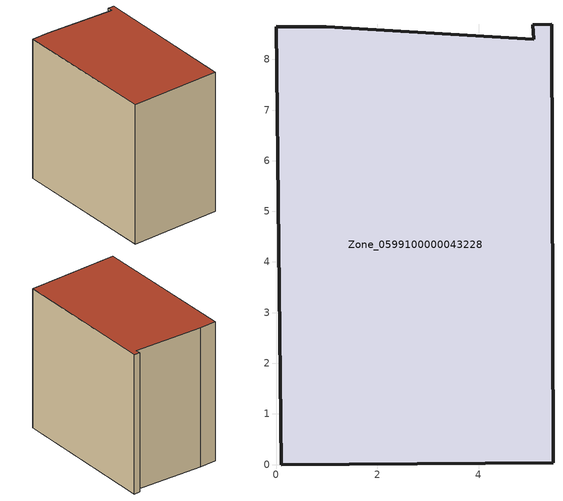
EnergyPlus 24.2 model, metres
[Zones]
Zone_0599100000043228
 floor ground (C_G): 5.07,8.69 5.45,8.69 5.47,0.04 0.1,0 0,8.64 0.99,8.65 5.09,8.4 z0
 wall outside (C_F): 0.1,0 5.47,0.04 5.45,8.69 5.07,8.69 5.09,8.4 0.99,8.65 0,8.64 0.1,0 z0:8.53
 roof outside (C_R): 5.45,8.69 5.07,8.69 5.09,8.4 0.99,8.65 0,8.64 0.1,0 5.47,0.04 z8.53
[BUILDING]
Pand.0599100000043228: North Axis=0; Terrain=City; Loads Convergence Tolerance Value=0.04; Temperature Convergence Tolerance Value=0.4; Solar Distribution=FullExterior; Maximum Number of Warmup Days=25; Minimum Number of Warmup Days=1
[Site:Location]
Rotterdam.The.Hague.AP_ZH_NLD Design_Conditions: Latitude=51.96; Longitude=4.45; Time Zone=1; Elevation=-4.5
[SITE:GROUNDTEMPERATURE:BUILDINGSURFACE]
18, 18, 18, 18, 18, 18, 18, 18, 18, 18, 18, 18
[MATERIAL] Thermal Absorptance=0.9; Solar Absorptance=0.7; Visible Absorptance=0.7
Name | Roughness | Thickness | Conductivity | Density | Specific Heat
G.TI.1975-1991 | MediumSmooth | 0.15 | 0.288461 | 540 | 1210
F.TI.1975-1991 | Rough | 0.3 | 0.230769 | 1920 | 840
R.TI.1975-1991 | MediumRough | 0.2 | 0.153846 | 1500 | 1000
[CONSTRUCTION]
C_G: G.TI.1975-1991
C_F: F.TI.1975-1991
C_R: R.TI.1975-1991
[ZONE]
Zone_0599100000043228: Type=1; Multiplier=1; Ceiling Height=Autocalculate; Volume=Autocalculate; Floor Area=autocalculate; Part of Total Floor Area=Yes
[ZONEINFILTRATION:DESIGNFLOWRATE]
Infil_Zone_0599100000043228: Zone or ZoneList or Space or SpaceList=Zone_0599100000043228; Schedule=AlwaysOn; Design Flow Rate Calculation Method=Flow/Area; Flow Rate per Floor Area=0.003; Constant Term Coefficient=1; Temperature Term Coefficient=0; Velocity Term Coefficient=0; Velocity Squared Term Coefficient=0
[HVACTEMPLATE:ZONE:IDEALLOADSAIRSYSTEM]
Zone_0599100000043228: Maximum Heating Supply Air Temperature=50; Minimum Cooling Supply Air Temperature=13; Maximum Heating Supply Air Humidity Ratio=0.0156; Minimum Cooling Supply Air Humidity Ratio=0.0077; Heating Limit=NoLimit; Cooling Limit=NoLimit; Dehumidification Control Type=ConstantSensibleHeatRatio; Cooling Sensible Heat Ratio=0.7; Dehumidification Setpoint=60; Humidification Control Type=None; Humidification Setpoint=30; Outdoor Air Method=None; Outdoor Air Flow Rate per Person=0.00944; Outdoor Air Flow Rate per Zone Floor Area=0; Outdoor Air Flow Rate per Zone=0; Demand Controlled Ventilation Type=None; Outdoor Air Economizer Type=NoEconomizer; Heat Recovery Type=None; Sensible Heat Recovery Effectiveness=0.7; Latent Heat Recovery Effectiveness=0.65
[ZONECONTROL:THERMOSTAT]
ThermostatControl_Zone_0599100000043228: Zone or ZoneList=Zone_0599100000043228; Control Type Schedule=DualSetpointControlType; Control 1=Thermostat_Zone_0599100000043228; Temperature Difference Between Cutout And Setpoint=0
[THERMOSTATSETPOINT:DUALSETPOINT]
Thermostat_Zone_0599100000043228: Heating Setpoint Temperature Schedule=HeatingSetpoint_Zone_0599100000043228; Cooling Setpoint Temperature Schedule=CoolingSetpoint_Zone_0599100000043228
[SCHEDULE:COMPACT]
HeatingSetpoint_Zone_0599100000043228: Through: 12/31, For: AllDays, Until: 24:00, 21
CoolingSetpoint_Zone_0599100000043228: Through: 12/31, For: AllDays, Until: 24:00, 24
DualSetpointControlType: Through: 12/31, For: AllDays, Until: 24:00, 4
AlwaysOn: Through: 12/31, For: AllDays, Until: 24:00, 1
